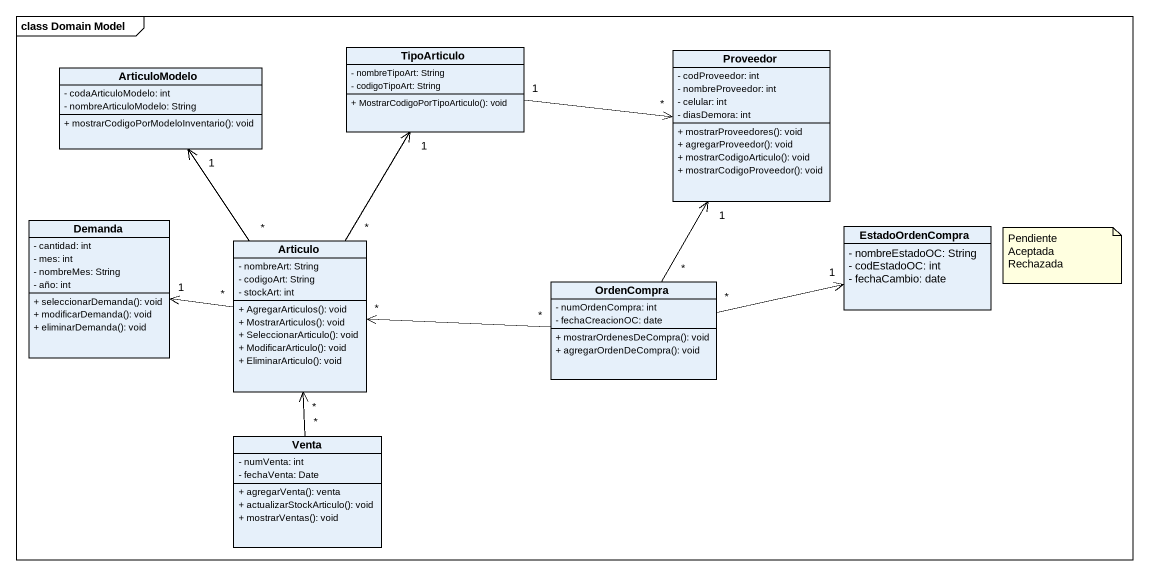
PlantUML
@startuml
mainframe class Domain Model
hide circle
hide empty members
skinparam classAttributeIconSize 0
class ArticuloModelo {
  - codaArticuloModelo: int
  - nombreArticuloModelo: String
  + mostrarCodigoPorModeloInventario(): void
}
class TipoArticulo {
  - nombreTipoArt: String
  - codigoTipoArt: String
  + MostrarCodigoPorTipoArticulo(): void
}
class Proveedor {
  - codProveedor: int
  - nombreProveedor: int
  - celular: int
  - diasDemora: int
  + mostrarProveedores(): void
  + agregarProveedor(): void
  + mostrarCodigoArticulo(): void
  + mostrarCodigoProveedor(): void
}
class Demanda {
  - cantidad: int
  - mes: int
  - nombreMes: String
  - año: int
  + seleccionarDemanda(): void
  + modificarDemanda(): void
  + eliminarDemanda(): void
}
class Articulo {
  - nombreArt: String
  - codigoArt: String
  - stockArt: int
  + AgregarArticulos(): void
  + MostrarArticulos(): void
  + SeleccionarArticulo(): void
  + ModificarArticulo(): void
  + EliminarArticulo(): void
}
class EstadoOrdenCompra {
  - nombreEstadoOC: String
  - codEstadoOC: int
  - fechaCambio: date
}
class OrdenCompra {
  - numOrdenCompra: int
  - fechaCreacionOC: date
  + mostrarOrdenesDeCompra(): void
  + agregarOrdenDeCompra(): void
}
class Venta {
  - numVenta: int
  - fechaVenta: Date
  + agregarVenta(): venta
  + actualizarStockArticulo(): void
  + mostrarVentas(): void
}
TipoArticulo "1" -right-> "*" Proveedor
Articulo "*" -up-> "1" ArticuloModelo
Articulo "*" -up-> "1" TipoArticulo
Articulo "*" -left-> "1" Demanda
OrdenCompra "*" -up-> "1" Proveedor
OrdenCompra "*" -left-> "*" Articulo
OrdenCompra "*" -right-> "1" EstadoOrdenCompra
Venta "*" -up-> "*" Articulo
note as N1
  Pendiente
  Aceptada
  Rechazada
end note
@enduml
